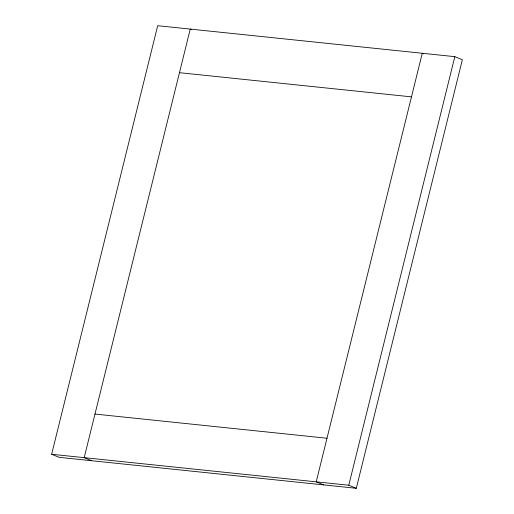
<?xml version="1.0" encoding="UTF-8"?>
<svg xmlns="http://www.w3.org/2000/svg" width="514" height="514" viewBox="0 0 514 514"><rect width="100%" height="100%" fill="white"/><g stroke="black" fill="none" stroke-linecap="round" stroke-linejoin="round"><path stroke-width="0.77" d="M51.638 454.267L157.702 25.7L454.832 56.662L462.362 59.733L356.298 488.3L59.168 457.338L51.638 454.267L348.768 485.229L356.298 488.3M348.768 485.229L454.832 56.662M179.47 72.686L411.483 96.863M94.987 414.066L327 438.243M423.645 53.829L422.27 53.27L316.213 481.836L323.743 484.908M191.626 29.651L190.257 29.092L84.193 457.659L91.73 460.73"/></g></svg>
